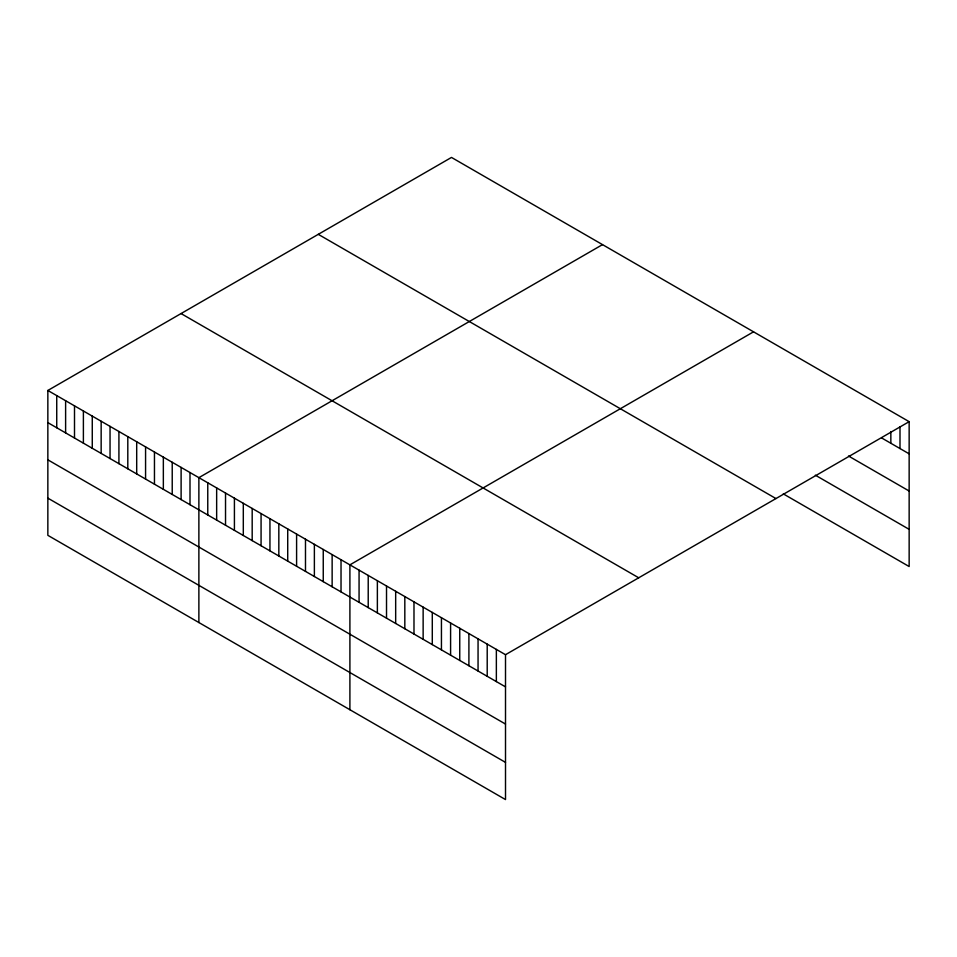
<?xml version="1.0" encoding="UTF-8"?>
<svg xmlns="http://www.w3.org/2000/svg" width="957" height="957" viewBox="0 0 957 957"><rect width="100%" height="100%" fill="white"/><g stroke="black" fill="none" stroke-linecap="round" stroke-linejoin="round"><path stroke-width="1.44" d="M47.85 390.468L505.511 654.696L505.511 799.573L47.85 535.334L47.85 390.468L451.489 157.427L909.15 421.666L909.15 566.532L783.293 493.872M602.515 244.621L198.877 477.663L198.877 622.54M753.542 331.828L349.903 564.857L349.903 709.735M505.511 654.696L909.15 421.666M881.696 437.983L909.15 453.833M848.512 456.01L909.15 491.025M815.328 475.174L909.15 529.341M318.286 234.333L775.948 498.561M181.052 313.561L638.714 577.801M47.85 422.635L505.511 686.875M47.85 459.827L505.511 724.066M47.85 498.142L505.511 762.382M899.999 426.619L899.999 448.546M890.847 431.559L890.847 443.258M496.36 649.408L496.36 681.587M487.209 644.133L487.209 676.3M478.057 638.845L478.057 671.013M468.906 633.558L468.906 665.737M459.743 628.271L459.743 660.45M450.591 622.995L450.591 655.162M441.44 617.708L441.44 649.875M432.289 612.42L432.289 644.587M423.138 607.133L423.138 639.312M413.986 601.857L413.986 634.024M404.823 596.57L404.823 628.737M395.672 591.282L395.672 623.45M386.52 585.995L386.52 618.174M377.369 580.708L377.369 612.887M368.218 575.432L368.218 607.599M359.066 570.145L359.066 602.312M341.027 559.725L341.027 591.904M332.139 554.605L332.139 586.773M323.251 549.474L323.251 581.641M314.375 544.342L314.375 576.521M305.486 539.21L305.486 571.389M296.598 534.09L296.598 566.257M287.722 528.958L287.722 561.125M278.834 523.826L278.834 555.993M269.946 518.694L269.946 550.873M261.07 513.562L261.07 545.741M252.181 508.442L252.181 540.609M243.305 503.31L243.305 535.477M234.417 498.178L234.417 530.357M225.529 493.046L225.529 525.226M216.653 487.926L216.653 520.094M207.765 482.795L207.765 514.962M190 472.531L190 504.71M181.112 467.411L181.112 499.578M172.224 462.279L172.224 494.446M163.348 457.147L163.348 489.314M154.46 452.015L154.46 484.194M145.572 446.883L145.572 479.062M136.695 441.763L136.695 473.93M127.807 436.631L127.807 468.798M118.919 431.499L118.919 463.678M110.043 426.367L110.043 458.547M101.155 421.247L101.155 453.415M92.267 416.116L92.267 448.283M83.391 410.984L83.391 443.151M74.502 405.852L74.502 438.031M65.614 400.732L65.614 432.899M56.738 395.6L56.738 427.767"/></g></svg>
